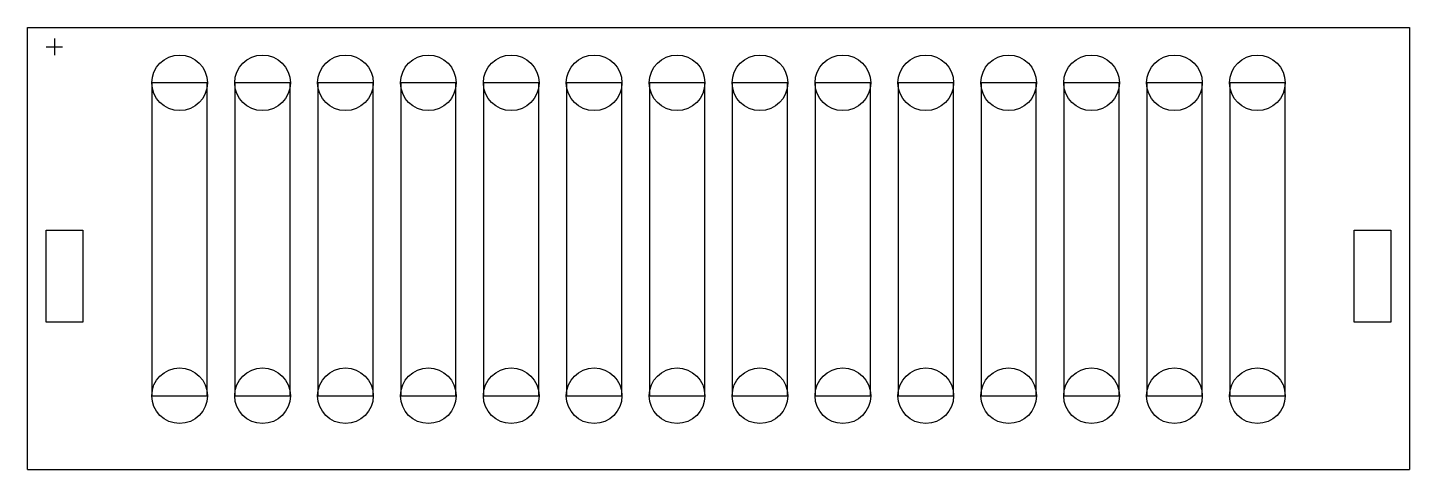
# Model space of a CAD drawing. Header units: millimetres. Extents: x 7430 to 82430, y 3390 to 27390.
import ezdxf

# ---------------------------------------------------------------- set-up
doc = ezdxf.new("R2010")
doc.units = ezdxf.units.MM
doc.layers.add('channel', color=7, linetype='Continuous')

# ---------------------------------------------------------------- blocks, each defined once
blk = doc.blocks.new('*U3')
at = {"layer": 'channel', "color": 40}
for p, q in [((-1500, 8500), (-1500, -8500)), ((1500, 8500), (-1500, 8500)), ((1500, -8500), (1500, 8500)), ((-1500, -8500), (1500, -8500))]:
    blk.add_line(p, q, dxfattribs=at)
blk = doc.blocks.new('*U4')
at = {"layer": 'channel', "color": 0, "linetype": 'ByBlock', "lineweight": -2, "transparency": 16777216}
for p in [(0, 0), (4500, 0), (9000, 0), (13500, 0), (18000, 0), (22500, 0), (27000, 0), (31500, 0), (36000, 0), (40500, 0), (45000, 0), (49500, 0), (54000, 0), (58500, 0)]:
    blk.add_blockref('*U3', p, dxfattribs=at)
blk = doc.blocks.new('*U13')
at = {"layer": 'channel', "color": 40}
blk.add_circle((0, 0), 1510, dxfattribs=at)
blk = doc.blocks.new('*U14')
at = {"layer": 'channel', "color": 0, "linetype": 'ByBlock', "lineweight": -2, "transparency": 16777216}
for p in [(0, 0), (4500, 0), (9000, 0), (13500, 0), (18000, 0), (22500, 0), (27000, 0), (31500, 0), (36000, 0), (40500, 0), (45000, 0), (49500, 0), (54000, 0), (58500, 0), (0, -17000), (4500, -17000), (9000, -17000), (13500, -17000), (18000, -17000), (22500, -17000), (27000, -17000), (31500, -17000), (36000, -17000), (40500, -17000), (45000, -17000), (49500, -17000), (54000, -17000), (58500, -17000)]:
    blk.add_blockref('*U13', p, dxfattribs=at)

msp = doc.modelspace()

# ---------------------------------------------------------------- linework, layer by layer
for p, q in [((7430, 3390), (7430, 27390)), ((7430, 27390), (82430, 27390)), ((82430, 27390), (82430, 3390)), ((8430, 26340), (9330, 26340)), ((8880, 26790), (8880, 25890)), ((8430, 16390), (10430, 16390)), ((8430, 11390), (8430, 16390)), ((10430, 16390), (10430, 11390)), ((79430, 16390), (81430, 16390)), ((79430, 11390), (79430, 16390)), ((81430, 16390), (81430, 11390)), ((10430, 11390), (8430, 11390)), ((81430, 11390), (79430, 11390)), ((7430, 3390), (82430, 3390))]:
    msp.add_line(p, q)

# ---------------------------------------------------------------- block references
at = {"layer": 'channel', "color": 40}
for name, p in [('*U14', (15680, 24390)), ('*U4', (15680, 15890))]:
    msp.add_blockref(name, p, dxfattribs=at)

doc.saveas('drawing.dxf')
